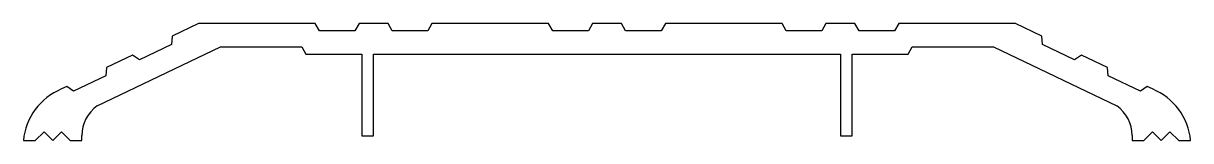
# Model space of a CAD drawing. Header units: inches. Extents: x 4.31 to 9.31, y 0.5 to 1.
import ezdxf

# ---------------------------------------------------------------- set-up
doc = ezdxf.new("R2010")
doc.units = ezdxf.units.IN
doc.header["$MEASUREMENT"] = 0
doc.layers.add('NoChange', color=6, linetype='Continuous', plot=False)

msp = doc.modelspace()

# ---------------------------------------------------------------- linework, layer by layer
at = {"layer": 'NoChange'}
for p, q in [((5.0625, 0.9999), (4.9497, 0.9461)), ((5.5625, 1), (5.0625, 1)), ((5.0625, 1), (5.0625, 0.9999)), ((5.5804, 0.9689), (5.5625, 1)), ((5.7326, 0.9689), (5.5804, 0.9689)), ((5.7505, 1), (5.7326, 0.9689)), ((5.8745, 1), (5.7505, 1)), ((5.8924, 0.9689), (5.8745, 1)), ((6.0446, 0.9689), (5.8924, 0.9689)), ((6.0625, 1), (6.0446, 0.9689)), ((6.5625, 1), (6.0625, 1)), ((6.5804, 0.9689), (6.5625, 1)), ((6.7326, 0.9689), (6.5804, 0.9689)), ((6.7505, 1), (6.7326, 0.9689)), ((6.8745, 1), (6.7505, 1)), ((6.8924, 0.9689), (6.8745, 1)), ((7.0446, 0.9689), (6.8924, 0.9689)), ((7.0625, 1), (7.0446, 0.9689)), ((7.5625, 1), (7.0625, 1)), ((7.5804, 0.9689), (7.5625, 1)), ((7.7326, 0.9689), (7.5804, 0.9689)), ((7.7505, 1), (7.7326, 0.9689)), ((7.8745, 1), (7.7505, 1)), ((7.8924, 0.9689), (7.8745, 1)), ((8.0446, 0.9689), (7.8924, 0.9689)), ((8.0625, 1), (8.0446, 0.9689)), ((8.5625, 1), (8.0625, 1)), ((8.5625, 0.9999), (8.5625, 1)), ((8.6753, 0.9461), (8.5625, 0.9999)), ((4.9469, 0.9105), (4.8095, 0.8449)), ((4.9497, 0.9461), (4.9469, 0.9105)), ((8.6781, 0.9105), (8.6753, 0.9461)), ((8.8155, 0.8449), (8.6781, 0.9105)), ((4.6285, 0.6479), (5.157, 0.9)), ((4.78, 0.8652), (4.6681, 0.8118)), ((4.8095, 0.8449), (4.78, 0.8652)), ((5.157, 0.9), (5.5048, 0.9)), ((5.5048, 0.9), (5.5227, 0.869)), ((5.5227, 0.869), (5.7625, 0.869)), ((5.7625, 0.869), (5.7625, 0.5199)), ((5.8125, 0.5199), (5.8125, 0.869)), ((5.8125, 0.869), (7.8125, 0.869)), ((7.8125, 0.869), (7.8125, 0.5199)), ((7.8625, 0.5199), (7.8625, 0.869)), ((7.8625, 0.869), (8.1023, 0.869)), ((8.1023, 0.869), (8.1202, 0.9)), ((8.1202, 0.9), (8.468, 0.9)), ((8.468, 0.9), (8.9964, 0.6479)), ((8.845, 0.8652), (8.8155, 0.8449)), ((8.9569, 0.8118), (8.845, 0.8652)), ((4.6681, 0.8118), (4.6653, 0.7762)), ((8.9597, 0.7762), (8.9569, 0.8118)), ((4.6653, 0.7762), (4.5279, 0.7106)), ((9.0971, 0.7106), (8.9597, 0.7762)), ((4.4984, 0.7309), (4.4765, 0.7204)), ((4.5279, 0.7106), (4.4984, 0.7309)), ((9.1266, 0.7309), (9.0971, 0.7106)), ((9.1485, 0.7204), (9.1266, 0.7309)), ((4.3635, 0.5), (4.401, 0.5375)), ((4.401, 0.5375), (4.4385, 0.5)), ((4.4385, 0.5), (4.476, 0.5375)), ((4.476, 0.5375), (4.5135, 0.5)), ((4.5625, 0.5), (4.5625, 0.5218)), ((5.7625, 0.5199), (5.8125, 0.5199)), ((7.8125, 0.5199), (7.8625, 0.5199)), ((9.0625, 0.5218), (9.0625, 0.5)), ((9.1115, 0.5), (9.149, 0.5375)), ((9.149, 0.5375), (9.1865, 0.5)), ((9.1865, 0.5), (9.224, 0.5375)), ((9.224, 0.5375), (9.2615, 0.5)), ((4.3125, 0.5), (4.3125, 0.5)), ((4.3125, 0.5), (4.3635, 0.5)), ((4.5135, 0.5), (4.5625, 0.5)), ((9.0625, 0.5), (9.1115, 0.5)), ((9.2615, 0.5), (9.3125, 0.5))]:
    msp.add_line(p, q, dxfattribs=at)
for centre, radius, start, end in [((4.5763, 0.4749), 0.265, 112.1347, 174.5803), ((9.0487, 0.4749), 0.265, 5.4197, 67.8653), ((4.7195, 0.5199), 0.157, 125.3936, 179.2992), ((8.9055, 0.5199), 0.157, 0.7008, 54.6064)]:
    msp.add_arc(centre, radius, start, end, dxfattribs=at)

doc.saveas('drawing.dxf')
